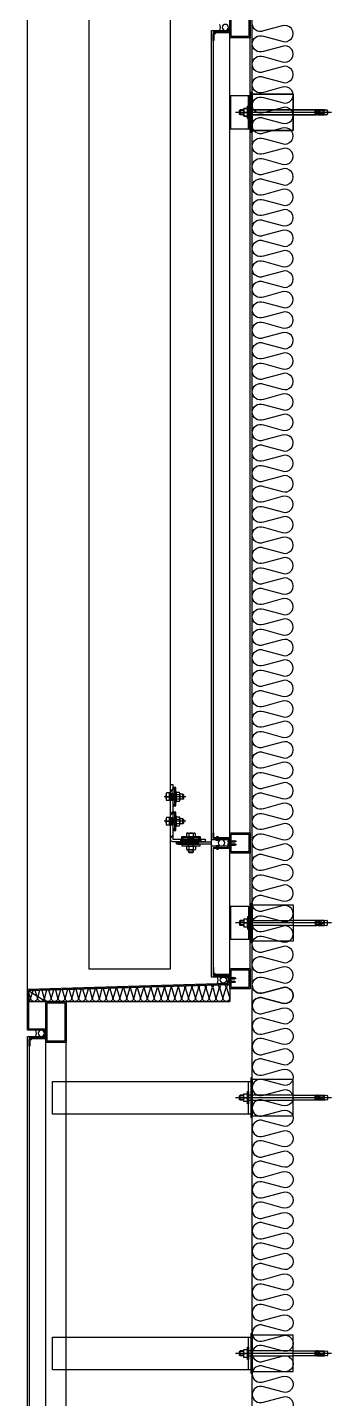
# Model space of a CAD drawing. Header units: millimetres. Extents: x 19868 to 801382, y -4805 to 85279.
# Drawn here: x 327538 to 328282, y 75279 to 78629 of the extents above; entities that cross this region are included whole.
import ezdxf

# ---------------------------------------------------------------- set-up
doc = ezdxf.new("R2010")
doc.units = ezdxf.units.MM
doc.header["$LTSCALE"] = 250
for name, pattern in [('CENTER', [50.8, 31.75, -6.35, 6.35, -6.35]), ('HID', [2.8, 1.8, -1]), ('HIDDEN', [9.525, 6.35, -3.175]), ('HIDDEN2', [4.7625, 3.175, -1.5875])]:
    doc.linetypes.add(name, pattern=pattern)
for name, color, linetype in [('-입면선1', 2, 'Continuous'), ('0-Sheet', 7, 'Continuous'), ('4', 4, 'Continuous'), ('A-ELE-4', 4, 'Continuous'), ('A-ELE-8', 8, 'Continuous'), ('A-ETC-8', 8, 'Continuous'), ('A-FIN', 6, 'Continuous'), ('A-FIN-9', 7, 'Continuous'), ('alucobond', 7, 'Continuous'), ('EXTRUSION', 7, 'Continuous'), ('fastener', 1, 'Continuous'), ('ISL', 251, 'Continuous'), ('mold', 4, 'Continuous'), ('RIVET', 6, 'Continuous'), ('S-TEEL', 4, 'Continuous'), ('SCREW', 1, 'Continuous'), ('SEALANT', 252, 'Continuous')]:
    doc.layers.add(name, color=color, linetype=linetype)

# ---------------------------------------------------------------- blocks, each defined once
blk = doc.blocks.new('A$C632c858f')
at = {"layer": 'A-ETC-8'}
blk.add_arc((-2.8, 0), 24, 341.8248, 18.1752, dxfattribs=at)
blk.add_ellipse((34, 0), major_axis=(7.59, 0), ratio=0.987937, dxfattribs=at)
blk = doc.blocks.new('A$Cae507117')
at = {"layer": 'A-ETC-8'}
for points in [[(-50, 0), (-50, -50), (0, -50), (0, 0)], [(-46.8, -3.2), (-46.8, -46.8), (-3.2, -46.8), (-3.2, -3.2)]]:
    blk.add_lwpolyline(points, close=True, dxfattribs=at)
blk = doc.blocks.new('너트 M12')
for p, q in [((-9, 0), (9, 0)), ((-9.5, -9), (-9.5, -0.5)), ((9, -9.5), (-9, -9.5)), ((0, -8.3), (0, -1.2)), ((9.5, -0.5), (9.5, -9))]:
    blk.add_line(p, q)
for centre, start, end in [((-9, -0.5), 90, 180), ((-9, -9), 180, 270), ((9, -0.5), 0, 90), ((9, -9), 270, 0)]:
    blk.add_arc(centre, 0.5, start, end)
at = {"extrusion": (0, 0, -1)}
for centre, major_axis, ratio, start_param, end_param in [((-4.8, -0.9), (-4.75, 0.31), 0.185359, -0.024388, 3.141593), ((4.8, -0.9), (4.75, 0.31), 0.185108, 3.141593, 6.30754), ((-4.8, -8.6), (4.75, 0.31), 0.187111, 0, 3.166211), ((4.8, -8.6), (-4.75, 0.31), 0.185991, 3.117121, 6.283185)]:
    blk.add_ellipse(centre, major_axis=major_axis, ratio=ratio, start_param=start_param, end_param=end_param, dxfattribs=at)
blk = doc.blocks.new('A$C8bae6ef9')
at = {"layer": 'A-ETC-8'}
for p, q in [((51.5, -80), (51.5, 0)), ((249, -40), (14, -40)), ((24, -35.5), (25.5, -34)), ((34.2, -35.5), (24, -35.5)), ((24, -35.5), (24, -44.5)), ((34, -44.5), (24, -44.5)), ((24, -44.5), (25.5, -46)), ((34, -34), (25.5, -34)), ((25.5, -34), (25.5, -46)), ((34, -46), (25.5, -46)), ((45.5, -34), (155, -34)), ((155, -46), (45.5, -46)), ((209, -34), (155, -34)), ((155, -46), (209, -46)), ((209, -34), (209, -46)), ((212, -34), (209, -34)), ((209, -46), (212, -46)), ((212, -34), (212, -46)), ((226, -35.5), (212, -35.5)), ((226, -44.5), (212, -44.5)), ((212.6, -46.2), (212.6, -33.8)), ((215.6, -33.8), (212.6, -33.8)), ((215.6, -46.2), (212.6, -46.2)), ((230.6, -33.8), (215.6, -33.8)), ((215.6, -46.2), (230.6, -46.2)), ((216.6, -38), (216.6, -42)), ((220.6, -38), (220.6, -38.5)), ((220.6, -41.5), (220.6, -42)), ((221.1, -39), (227.7, -39)), ((221.1, -41), (227.7, -41)), ((237, -34), (226, -35.5)), ((226, -44.5), (237, -46)), ((231.1, -37.3), (229.3, -38.5)), ((231.1, -42.7), (229.3, -41.5)), ((231.6, -36.5), (231.6, -34.8)), ((231.6, -45.2), (231.6, -43.5)), ((237.5, -34), (237, -34)), ((237, -46), (237.5, -46)), ((239, -44.5), (239, -35.5))]:
    blk.add_line(p, q, dxfattribs=at)
blk.add_lwpolyline([(51.5, 0), (1.5, 0), (1.5, -80), (51.5, -80)], dxfattribs=at)
for points in [[(51.5, 0), (45.5, 0), (45.5, -80), (51.5, -80)], [(55, -84.5), (55, 4.5), (155, 4.5), (155, -84.5)], [(45.5, -55), (45.5, -25), (43.5, -25), (43.5, -55)]]:
    blk.add_lwpolyline(points, close=True, dxfattribs=at)
blk.add_lwpolyline([(51.5, -87.5), (51.5, 7.5, -0.414214), (52.5, 8.5), (55, 8.5), (55, -88.5), (52.5, -88.5, -0.414214)], format="xyb", close=True, dxfattribs=at)
for centre, radius, start, end in [((218.6, -38), 2, 90, 180), ((218.6, -42), 2, 180, 270), ((218.6, -38), 2, 0, 90), ((218.6, -42), 2, 270, 0), ((221.1, -38.5), 0.5, 180, 270), ((221.1, -41.5), 0.5, 90, 180), ((227.7, -36), 3, 270, 303.6901), ((227.7, -44), 3, 56.3099, 90), ((230.6, -34.8), 1, 0, 90), ((230.6, -45.2), 1, 270, 0), ((230.6, -36.5), 1, 303.6901, 0), ((230.6, -43.5), 1, 0, 56.3099), ((237.5, -35.5), 1.5, 0, 90), ((237.5, -44.5), 1.5, 270, 0)]:
    blk.add_arc(centre, radius, start, end, dxfattribs=at)
at = {"layer": 'A-ETC-8', "xscale": -1, "rotation": 270}
blk.add_blockref('너트 M12', (43.5, -40), dxfattribs=at)
blk = doc.blocks.new('A$C2c8ae1f1')
at = {"layer": 'A-ETC-8'}
for p, q in [((744, 202.8), (509, 202.8)), ((519, 207.3), (520.5, 208.8)), ((529, 207.3), (519, 207.3)), ((519, 198.3), (519, 207.3)), ((529, 208.8), (520.5, 208.8)), ((520.5, 196.8), (520.5, 208.8)), ((650, 208.8), (540.5, 208.8)), ((650, 208.8), (704, 208.8)), ((704, 196.8), (704, 208.8)), ((704, 208.8), (707, 208.8)), ((707, 196.8), (707, 208.8)), ((721, 207.3), (707, 207.3)), ((707.6, 209), (707.6, 196.5)), ((710.6, 209), (707.6, 209)), ((710.6, 209), (725.6, 209)), ((711.6, 200.8), (711.6, 204.8)), ((715.6, 204.3), (715.6, 204.8)), ((715.6, 200.8), (715.6, 201.3)), ((716.1, 203.8), (722.7, 203.8)), ((716.1, 201.8), (722.7, 201.8)), ((721, 207.3), (732, 208.8)), ((726.1, 205.5), (724.3, 204.3)), ((726.1, 200.1), (724.3, 201.3)), ((726.6, 208), (726.6, 206.3)), ((732, 208.8), (732.5, 208.8)), ((734, 207.3), (734, 198.3)), ((529.2, 198.3), (519, 198.3)), ((519, 198.3), (520.5, 196.8)), ((529, 196.8), (520.5, 196.8)), ((540.5, 196.8), (650, 196.8)), ((704, 196.8), (650, 196.8)), ((707, 196.8), (704, 196.8)), ((721, 198.3), (707, 198.3)), ((710.6, 196.5), (707.6, 196.5)), ((725.6, 196.5), (710.6, 196.5)), ((732, 196.8), (721, 198.3)), ((726.6, 199.2), (726.6, 197.5)), ((732.5, 196.8), (732, 196.8))]:
    blk.add_line(p, q, dxfattribs=at)
for points in [[(61.5, 242.8), (546.5, 242.8), (546.5, 162.8), (61.5, 162.8)], [(546.5, 162.8), (540.5, 162.8), (540.5, 242.8), (546.5, 242.8)], [(550, 247.3), (550, 158.3), (650, 158.3), (650, 247.3)], [(540.5, 217.8), (540.5, 187.8), (538.5, 187.8), (538.5, 217.8)]]:
    blk.add_lwpolyline(points, close=True, dxfattribs=at)
blk.add_lwpolyline([(546.5, 250.3), (546.5, 155.3, 0.414214), (547.5, 154.3), (550, 154.3), (550, 251.3), (547.5, 251.3, 0.414214)], format="xyb", close=True, dxfattribs=at)
for centre, radius, start, end in [((713.6, 204.8), 2, 90, 180), ((713.6, 204.8), 2, 0, 90), ((716.1, 204.3), 0.5, 180, 270), ((716.1, 201.3), 0.5, 90, 180), ((722.7, 206.8), 3, 270, 303.6901), ((722.7, 198.8), 3, 56.3099, 90), ((725.6, 208), 1, 0, 90), ((725.6, 206.3), 1, 303.6901, 0), ((732.5, 207.3), 1.5, 0, 90), ((713.6, 200.8), 2, 180, 270), ((713.6, 200.8), 2, 270, 0), ((725.6, 197.5), 1, 270, 0), ((725.6, 199.2), 1, 0, 56.3099), ((732.5, 198.3), 1.5, 270, 0)]:
    blk.add_arc(centre, radius, start, end, dxfattribs=at)
at = {"layer": 'A-ETC-8', "rotation": 270}
blk.add_blockref('너트 M12', (538.5, 202.8), dxfattribs=at)
blk = doc.blocks.new('revit')
at = {"layer": 'RIVET'}
for p, q in [((-4.2, 0.5), (-4.2, 0)), ((4.2, 0), (-4.2, 0)), ((2.7, 1), (-2.7, 1)), ((-1.5, 1), (-1.5, -7)), ((1.5, 1), (1.5, -7)), ((4.2, 0.5), (4.2, 0)), ((2.4, -5.5), (-2.4, -5.5)), ((2.4, -7), (-2.4, -7))]:
    blk.add_line(p, q, dxfattribs=at)
at = {"layer": 'RIVET', "color": 1, "linetype": 'CENTER'}
blk.add_line((0, 2.3), (0, -9), dxfattribs=at)
at = {"layer": 'RIVET'}
for points in [[(-4.2, 0.5), (-2.7, 1)], [(4.2, 0.5), (2.7, 1)]]:
    blk.add_lwpolyline(points, dxfattribs=at)
blk.add_lwpolyline([(-1.5, -7, 0.666667), (1.5, -7, 1.5)], format="xyb", dxfattribs=at)
for centre, start, end in [((-2.4, -6.2), 90, 270), ((2.4, -6.2), 270, 90)]:
    blk.add_arc(centre, 0.75, start, end, dxfattribs=at)
blk = doc.blocks.new('PH-4-16')
at = {"layer": 'SCREW'}
for p, q in [((-1.5, 0), (-1.5, -1)), ((1.5, 0), (1.5, -1.6)), ((0.1, -0.9), (-2, -1.2)), ((-2, -1.2), (-1.5, -1)), ((0.1, -1), (-2, -1.3)), ((-2, -1.3), (-1.5, -1.5)), ((2, -1.8), (-2, -2.4)), ((-2, -2.4), (-1.5, -2.2)), ((-2, -2.5), (-1.5, -2.7)), ((2, -3), (-2, -3.7)), ((-2, -3.6), (-1.5, -3.5)), ((-2, -3.8), (-1.5, -4)), ((2, -4.3), (-2, -4.9)), ((-2, -4.9), (-1.5, -4.7)), ((-2, -5), (-1.5, -5.2)), ((2, -5.5), (-2, -6.2)), ((-2, -6.1), (-1.5, -5.9)), ((-2, -6.2), (-1.5, -6.4)), ((2, -6.7), (-2, -7.4)), ((-2, -7.4), (-1.5, -7.2)), ((-2, -7.5), (-1.5, -7.7)), ((2, -8), (-2, -8.6)), ((-2, -8.6), (-1.5, -8.4)), ((-2, -8.7), (-1.5, -8.9)), ((2, -9.2), (-2, -9.9)), ((-2, -9.9), (-1.5, -9.7)), ((-2, -10), (-1.5, -10.2)), ((2, -10.5), (-2, -11.1)), ((-2, -11.1), (-1.5, -10.9)), ((-2, -11.2), (-1.5, -11.4)), ((2, -1.9), (-2, -2.5)), ((2, -3.1), (-2, -3.8)), ((2, -4.4), (-2, -5)), ((2, -5.6), (-2, -6.3)), ((2, -6.9), (-2, -7.5)), ((2, -8.1), (-2, -8.7)), ((2, -9.3), (-2, -10)), ((2, -10.6), (-2, -11.2)), ((0.1, -0.9), (-1.5, -1)), ((0.1, -1), (-1.5, -1.5)), ((-1.5, -1.5), (-1.5, -2.2)), ((1.5, -1.6), (-1.5, -2.2)), ((1.5, -2.1), (-1.5, -2.7)), ((-1.5, -2.7), (-1.5, -3.5)), ((1.5, -2.8), (-1.5, -3.5)), ((1.5, -3.3), (-1.5, -4)), ((1.5, -4.1), (-1.5, -4.7)), ((1.5, -4.6), (-1.5, -5.2)), ((-1.5, -5.2), (-1.5, -5.9)), ((1.5, -5.3), (-1.5, -5.9)), ((1.5, -5.8), (-1.5, -6.4)), ((-1.5, -6.4), (-1.5, -7.2)), ((1.5, -6.5), (-1.5, -7.2)), ((1.5, -7.1), (-1.5, -7.7)), ((-1.5, -7.7), (-1.5, -8.4)), ((1.5, -7.8), (-1.5, -8.4)), ((1.5, -8.3), (-1.5, -8.9)), ((-1.5, -8.9), (-1.5, -9.7)), ((1.5, -9), (-1.5, -9.7)), ((1.5, -9.5), (-1.5, -10.2)), ((-1.5, -10.2), (-1.5, -10.9)), ((1.5, -10.3), (-1.5, -10.9)), ((1.5, -10.8), (-1.5, -11.4)), ((-1.5, -11.4), (-1.5, -14.5)), ((-1.5, -14.5), (-1.1, -14.5)), ((0, -16), (-1.5, -14.5)), ((-1.1, -12.6), (-1.1, -14.5)), ((-1.1, -14.5), (0, -16)), ((0, -16), (1.5, -14.5)), ((1.5, -14.5), (0.4, -12.2)), ((1.5, -1.6), (2, -1.8)), ((2, -1.9), (1.5, -2.1)), ((1.5, -2.1), (1.5, -2.8)), ((2, -3), (1.5, -2.8)), ((2, -3.1), (1.5, -3.3)), ((1.5, -3.3), (1.5, -4.1)), ((2, -4.3), (1.5, -4.1)), ((2, -4.4), (1.5, -4.6)), ((1.5, -4.6), (1.5, -5.3)), ((2, -5.5), (1.5, -5.3)), ((2, -5.6), (1.5, -5.8)), ((1.5, -5.8), (1.5, -6.5)), ((2, -6.7), (1.5, -6.5)), ((2, -6.9), (1.5, -7.1)), ((1.5, -7.1), (1.5, -7.8)), ((2, -8), (1.5, -7.8)), ((2, -8.1), (1.5, -8.3)), ((1.5, -8.3), (1.5, -9)), ((2, -9.2), (1.5, -9)), ((2, -9.3), (1.5, -9.5)), ((1.5, -9.5), (1.5, -10.3)), ((2, -10.5), (1.5, -10.3)), ((2, -10.6), (1.5, -10.8)), ((1.5, -10.8), (1.5, -14.5))]:
    blk.add_line(p, q, dxfattribs=at)
at = {"layer": 'SCREW', "color": 1, "linetype": 'CENTER'}
blk.add_line((0, 4), (0, -17.7), dxfattribs=at)
at = {"layer": 'SCREW', "linetype": 'HIDDEN2'}
blk.add_line((-1.5, -4), (-1.5, -4.7), dxfattribs=at)
at = {"layer": 'SCREW'}
blk.add_lwpolyline([(3.5, 1), (3.5, 0), (-3.5, 0), (-3.5, 1, -0.336479), (-2.5, 2.2, -0.138717), (2.5, 2.2, -0.336479)], format="xyb", close=True, dxfattribs=at)
blk.add_lwpolyline([(-2.5, 2.2), (-2.3, 2), (-2.1, 1.9), (-1.8, 1.9), (-1.5, 2), (-1.3, 2), (-1, 2.1), (-0.8, 2.1), (-0.7, 2.1), (-0.6, 2.1), (-0.5, 2), (-0.5, 1.8), (-0.5, 1.6), (-0.5, 1.4), (-0.5, 1.2), (-0.5, 1), (-0.5, 0.8), (-0.4, 0.7), (-0.3, 0.6), (-0.1, 0.6), (0, 0.5), (0.1, 0.6), (0.3, 0.6), (0.4, 0.7), (0.5, 0.8), (0.5, 1), (0.5, 1.2), (0.5, 1.4), (0.5, 1.6), (0.5, 1.8), (0.5, 2), (0.6, 2.1), (0.7, 2.1), (0.8, 2.1), (1, 2.1), (1.3, 2), (1.5, 2), (1.8, 1.9), (2.1, 1.9), (2.3, 2), (2.5, 2.2)], dxfattribs=at)
for centre, radius, start, end in [((-1.9, -1.2), 0.0931, 139.8661, 209.9246), ((-1.9, -2.5), 0.0931, 139.8661, 209.9246), ((-1.9, -3.7), 0.0931, 139.8661, 209.9246), ((-1.9, -4.9), 0.0931, 139.8661, 209.9246), ((-1.9, -6.2), 0.0931, 139.8661, 209.9246), ((-1.9, -7.4), 0.0931, 139.8661, 209.9246), ((-1.9, -8.7), 0.0931, 139.8661, 209.9246), ((-1.9, -9.9), 0.0931, 139.8661, 209.9246), ((-1.9, -11.2), 0.0931, 139.8661, 209.9246), ((-0.3, -12.6), 0.815, 27.365, 180), ((0, -0.9), 0.0605, 310.7271, 69.3149), ((1.9, -1.8), 0.0931, 319.8661, 29.9246), ((1.9, -3.1), 0.0931, 319.8661, 29.9246), ((1.9, -4.3), 0.0931, 319.8661, 29.9246), ((1.9, -5.6), 0.0931, 319.8661, 29.9246), ((1.9, -6.8), 0.0931, 319.8661, 29.9246), ((1.9, -8), 0.0931, 319.8661, 29.9246), ((1.9, -9.3), 0.0931, 319.8661, 29.9246), ((1.9, -10.5), 0.0931, 319.8661, 29.9246)]:
    blk.add_arc(centre, radius, start, end, dxfattribs=at)
blk = doc.blocks.new('A$Ca5277587')
at = {"layer": '-입면선1', "linetype": 'HIDDEN', "ltscale": 0.005}
h = blk.add_hatch(dxfattribs=at)
h.set_pattern_fill('DASH', color=1, scale=0.5, angle=90)
h.set_pattern_definition([(90, (793.9652, -2056.4048), (-1.5875, 1.5875), [1.5875, -1.5875])])
h.paths.add_polyline_path([(6, 406.5), (11, 406.5), (11, 419.5), (6, 419.5)])
h = blk.add_hatch(dxfattribs=at)
h.set_pattern_fill('DASH', color=1, scale=0.5, angle=90)
h.set_pattern_definition([(90, (793.9652, -2116.4048), (-1.5875, 1.5875), [1.5875, -1.5875])])
h.paths.add_polyline_path([(6, 346.5), (11, 346.5), (11, 359.5), (6, 359.5)])
at = {"layer": '4', "transparency": 33554687}
h = blk.add_hatch(dxfattribs=at)
h.set_pattern_fill('JIS_LC_20A', color=8, scale=2, angle=180)
h.set_pattern_definition([(225, (2691.68, -42.89), (28.2843, -28.2843), []), (225, (2689.68, -42.89), (28.2843, -28.2843), [])])
edge = h.paths.add_edge_path()
edge.add_line((0, 309), (0, 443))
edge.add_line((0, 443), (6, 443))
edge.add_line((6, 443), (6, 309))
edge.add_line((6, 309), (85, 309))
edge.add_line((85, 309), (85, 303))
edge.add_line((85, 303), (6, 303))
edge.add_arc((6, 309), 6, 180, 270, ccw=False)
at = {"layer": '4', "linetype": 'HID', "lineweight": 25, "transparency": 33554687}
h = blk.add_hatch(dxfattribs=at)
h.set_pattern_fill('LINE', color=1, scale=0.5, angle=180)
h.set_pattern_definition([(0, (-3440.2672, -1271.7153), (0, 1.5875), [])])
h.paths.add_polyline_path([(6, 405.3), (0.5, 405.3), (0.5, 420.7), (6, 420.7)])
h = blk.add_hatch(dxfattribs=at)
h.set_pattern_fill('LINE', color=1, scale=0.5, angle=180)
h.set_pattern_definition([(0, (-3440.2672, -1331.7153), (0, 1.5875), [])])
h.paths.add_polyline_path([(6, 345.3), (0.5, 345.3), (0.5, 360.7), (6, 360.7)])
h = blk.add_hatch(dxfattribs=at)
h.set_pattern_fill('LINE', color=8, angle=90)
h.set_pattern_definition([(270, (2691.7762, -32.9828), (3.175, -6e-16), [])])
h.paths.add_polyline_path([(18.5, 297), (68.4, 297), (68.4, 303), (18.5, 303)])
h = blk.add_hatch(dxfattribs=at)
h.set_pattern_fill('LINE', color=8, angle=270)
h.set_pattern_definition([(270, (2691.7762, -52.8894), (3.175, -6e-16), [])])
h.paths.add_polyline_path([(74.9, 309), (24.9, 309), (24.9, 303), (74.9, 303)])
h = blk.add_hatch(dxfattribs=at)
h.set_pattern_fill('LINE', color=1, scale=0.5, angle=270)
h.set_pattern_definition([(270, (2691.0848, -79.0771), (1.5875, -7e-16), [])])
h.paths.add_polyline_path([(47.4, 309), (32.4, 309), (32.4, 298), (47.4, 298)])
at = {"layer": '4', "linetype": 'HIDDEN', "ltscale": 0.005}
h = blk.add_hatch(dxfattribs=at)
h.set_pattern_fill('DASH', color=1, scale=0.5)
h.set_pattern_definition([(360, (-2116.136, -522.0626), (1.5875, 1.5875), [1.5875, -1.5875])])
h.paths.add_polyline_path([(43.5, 309), (43.5, 314), (56.5, 314), (56.5, 309)])
at = {"layer": '-입면선1', "color": 1, "linetype": 'HIDDEN', "ltscale": 0.005, "elevation": 0}
for points in [[(11, 419.5), (6, 419.5), (6, 406.5), (11, 406.5)], [(11, 359.5), (6, 359.5), (6, 346.5), (11, 346.5)]]:
    blk.add_lwpolyline(points, close=True, dxfattribs=at)
at = {"layer": '4', "elevation": 0}
blk.add_lwpolyline([(0, 309), (0, 443), (6, 443), (6, 309), (85, 309), (85, 303), (6, 303, -0.414214)], format="xyb", close=True, dxfattribs=at)
at = {"layer": '4'}
for points in [[(11, 390.5), (13, 390.5), (13, 435.5), (11, 435.5), (6, 435.5), (6, 390.5), (11, 390.5), (11, 393.5), (6, 393.5), (11, 393.5), (11, 432.5), (6, 432.5), (11, 432.5), (11, 435.5)], [(11, 330.5), (13, 330.5), (13, 375.5), (11, 375.5), (6, 375.5), (6, 330.5), (11, 330.5), (11, 333.5), (6, 333.5), (11, 333.5), (11, 372.5), (6, 372.5), (11, 372.5), (11, 375.5)]]:
    blk.add_lwpolyline(points, dxfattribs=at)
at = {"layer": '4', "color": 8, "linetype": 'HID', "lineweight": 25, "elevation": 0}
for points in [[(6, 421.2), (0, 421.2), (0, 404.7), (6, 404.7)], [(6, 361.2), (0, 361.2), (0, 344.7), (6, 344.7)], [(18.5, 297), (68.4, 297), (68.4, 303), (18.5, 303)], [(74.9, 309), (24.9, 309), (24.9, 303), (74.9, 303)]]:
    blk.add_lwpolyline(points, close=True, dxfattribs=at)
at = {"layer": '4', "color": 1, "linetype": 'HID', "lineweight": 25, "elevation": 0}
for points in [[(6, 405.3), (0.5, 405.3), (0.5, 420.7), (6, 420.7)], [(6, 345.3), (0.5, 345.3), (0.5, 360.7), (6, 360.7)], [(47.4, 309), (32.4, 309), (32.4, 298), (47.4, 298)]]:
    blk.add_lwpolyline(points, close=True, dxfattribs=at)
at = {"layer": '4', "elevation": 0}
for points in [[(100.4, 297), (15, 297), (15, 303), (100.4, 303)], [(27.5, 314), (27.5, 316), (72.5, 316), (72.5, 314), (72.5, 309), (27.5, 309), (27.5, 314), (30.5, 314), (30.5, 309), (30.5, 314), (69.5, 314), (69.5, 309), (69.5, 314), (72.5, 314)]]:
    blk.add_lwpolyline(points, dxfattribs=at)
at = {"layer": '4', "color": 1, "linetype": 'HIDDEN', "ltscale": 0.005, "elevation": 0}
blk.add_lwpolyline([(56.5, 314), (56.5, 309), (43.5, 309), (43.5, 314)], close=True, dxfattribs=at)
at = {"layer": 'A-FIN', "elevation": 0}
for points in [[(104, 311.5), (140, 311.5), (140, 311.5), (140, 307.5), (100, 307.5)], [(104, 288.5), (140, 288.5), (140, 288.5), (140, 292.5), (100, 292.5)]]:
    blk.add_lwpolyline(points, dxfattribs=at)
at = {"layer": 'fastener'}
for p, q in [((37.5, 413, 0), (-15.5, 413)), ((-10.5, 408.8, 0), (-10.5, 417.3, 0)), ((-2.5, 422.5, 0), (-9.5, 422.5, 0)), ((-9.5, 413, 0), (-2.5, 413, 0)), ((-2.5, 403.5, 0), (-9.5, 403.5, 0)), ((-2.5, 403.5, 0), (-2.5, 422.5, 0)), ((-2.5, 419, 0), (13, 419, 0)), ((-2.5, 407, 0), (13, 407, 0)), ((15, 424, 0), (21.9, 424, 0)), ((15, 418.5, 0), (21.9, 418.5, 0)), ((15, 407.5, 0), (21.9, 407.5, 0)), ((15, 402.1, 0), (21.9, 402.1, 0)), ((23, 421.2, 0), (23, 404.8, 0)), ((30.5, 419, 0), (23, 419, 0)), ((30.5, 407, 0), (23, 407, 0)), ((30.5, 407, 0), (30.5, 419, 0)), ((30.5, 419, 0), (32.5, 417, 0)), ((30.5, 407, 0), (32.5, 409, 0)), ((32.5, 409, 0), (32.5, 417, 0)), ((37.5, 353, 0), (-15.5, 353)), ((-10.5, 348.8, 0), (-10.5, 357.3, 0)), ((-2.5, 362.5, 0), (-9.5, 362.5, 0)), ((-9.5, 353, 0), (-2.5, 353, 0)), ((-2.5, 343.5, 0), (-9.5, 343.5, 0)), ((-2.5, 343.5, 0), (-2.5, 362.5, 0)), ((-2.5, 359, 0), (13, 359, 0)), ((-2.5, 347, 0), (13, 347, 0)), ((15, 364, 0), (21.9, 364, 0)), ((15, 358.5, 0), (21.9, 358.5, 0)), ((15, 347.5, 0), (21.9, 347.5, 0)), ((15, 342.1, 0), (21.9, 342.1, 0)), ((23, 361.2, 0), (23, 344.8, 0)), ((30.5, 359, 0), (23, 359, 0)), ((30.5, 347, 0), (23, 347, 0)), ((30.5, 347, 0), (30.5, 359, 0)), ((30.5, 359, 0), (32.5, 357, 0)), ((30.5, 347, 0), (32.5, 349, 0)), ((32.5, 349, 0), (32.5, 357, 0)), ((41.8, 324, 0), (58.2, 324, 0)), ((44, 293, 0), (44, 316, 0)), ((44.5, 322.5, 0), (44.5, 316, 0)), ((44.7, 293, 0), (44.7, 316, 0)), ((55.2, 293, 0), (55.2, 316, 0)), ((55.5, 322.5, 0), (55.5, 316, 0)), ((56, 293, 0), (56, 316, 0)), ((39, 291, 0), (39, 284.1, 0)), ((58.2, 283, 0), (41.8, 283, 0)), ((44, 278, 0), (44, 283, 0)), ((44, 278, 0), (56, 278, 0)), ((44, 278, 0), (46, 276, 0)), ((44.5, 291, 0), (44.5, 284.1, 0)), ((44.7, 277.3, 0), (44.7, 283, 0)), ((54, 276, 0), (46, 276, 0)), ((56, 278, 0), (54, 276, 0)), ((55.2, 277.3, 0), (55.2, 283, 0)), ((55.5, 291, 0), (55.5, 284.1, 0)), ((56, 278, 0), (56, 283, 0)), ((60.9, 291, 0), (60.9, 284.1, 0))]:
    blk.add_line(p, q, dxfattribs=at)
for points in [[(13, 400.8), (15, 400.8), (15, 425.2), (13, 425.2), (13, 400.8)], [(13, 340.8), (15, 340.8), (15, 365.2), (13, 365.2), (13, 340.8)]]:
    blk.add_lwpolyline(points, dxfattribs=at)
at = {"layer": 'fastener', "elevation": 0}
blk.add_lwpolyline([(60.9, 316), (60.9, 322.5, 0.547945), (55.5, 322.5, 0.273973), (44.5, 322.5, 0.547945), (39, 322.5), (39, 316)], format="xyb", close=True, dxfattribs=at)
blk.add_lwpolyline([(62.2, 293), (62.2, 291), (37.8, 291), (37.8, 293)], close=True, dxfattribs=at)
at = {"layer": 'fastener'}
for centre, radius, start, end in [((1.3, 417.8, 0), 11.8, 156.2227, 203.7773), ((1.3, 408.3, 0), 11.8, 156.2227, 203.7773), ((19.1, 421.2, 0), 3.88, 315.2164, 44.7836), ((9.1, 413, 0), 13.9, 336.8008, 23.1992), ((19.1, 404.8, 0), 3.88, 315.2164, 44.7836), ((1.3, 357.8, 0), 11.8, 156.2227, 203.7773), ((1.3, 348.3, 0), 11.8, 156.2227, 203.7773), ((19.1, 361.2, 0), 3.88, 315.2164, 44.7836), ((9.1, 353, 0), 13.9, 336.8008, 23.1992), ((19.1, 344.8, 0), 3.88, 315.2164, 44.7836), ((41.8, 286.9, 0), 3.88, 225.2164, 314.7836), ((50, 296.9, 0), 13.9, 246.8008, 293.1992), ((58.2, 286.9, 0), 3.88, 225.2164, 314.7836)]:
    blk.add_arc(centre, radius, start, end, dxfattribs=at)
at = {"layer": 'mold', "color": 4, "elevation": 0}
for points in [[(105.5, 313), (145, 313), (145, 300), (143.5, 300), (143.5, 311.5), (104, 311.5), (104, 324.5), (105.5, 324.5), (105.5, 313)], [(105.5, 287), (145, 287), (145, 300), (143.5, 300), (143.5, 288.5), (104, 288.5), (104, 275.5), (105.5, 275.5), (105.5, 287)]]:
    blk.add_lwpolyline(points, dxfattribs=at)
at = {"layer": 'S-TEEL', "elevation": 0}
blk.add_lwpolyline([(27.5, 293), (72.5, 293), (72.5, 297), (27.5, 297)], close=True, dxfattribs=at)
at = {"layer": 'SEALANT', "elevation": 0}
blk.add_lwpolyline([(100, 292.5, 0.059304), (100, 307.5)], format="xyb", dxfattribs=at)
at = {"layer": 'SEALANT', "extrusion": (0, 0, -1)}
blk.add_ellipse((124.8, 300, 0), major_axis=(8.29, 0), ratio=0.90449, dxfattribs=at)
at = {"layer": 'A-ETC-8', "xscale": -1, "rotation": 180}
blk.add_blockref('A$Cae507117', (195, 275, 0), dxfattribs=at)
at = {"layer": 'alucobond', "rotation": 180}
blk.add_blockref('revit', (115, 307.5, 0), dxfattribs=at)
at = {"layer": 'alucobond', "xscale": -1, "rotation": 359.9999999999999}
blk.add_blockref('revit', (115, 292.5, 0), dxfattribs=at)
at = {"layer": 'EXTRUSION', "xscale": -1, "rotation": 89.99999999999937}
blk.add_blockref('PH-4-16', (143.5, 304, 0), dxfattribs=at)
at = {"layer": 'EXTRUSION', "rotation": 90.0000000000004}
blk.add_blockref('PH-4-16', (143.5, 296, 0), dxfattribs=at)

msp = doc.modelspace()

# ---------------------------------------------------------------- linework, layer by layer
msp.add_line((327541.2, 76275.9), (328033.2, 76290.9))
at = {"layer": '0-Sheet'}
msp.add_lwpolyline([(327541.2, 76181.9), (327583.2, 76181.9), (327583.2, 76171.9), (327580.2, 76171.9), (327580.2, 76171.9), (327580.2, 76178.9), (327538.2, 76178.9), (327538.2, 76278.9), (328030.2, 76293.9), (328030.2, 76300.9), (328030.2, 76300.9), (328033.2, 76300.9), (328033.2, 76290.9), (327541.2, 76275.9)], close=True, dxfattribs=at)
at = {"layer": 'A-ELE-4', "elevation": 0}
msp.add_lwpolyline([(327888.2, 81178.9), (327688.2, 81178.9), (327688.2, 76328.9), (327888.2, 76328.9)], close=True, dxfattribs=at)
at = {"layer": 'A-ELE-8'}
msp.add_line((327538.2, 76278.9, 0), (327538.2, 81228.9, 0), dxfattribs=at)
at = {"layer": 'A-ETC-8'}
for p, q in [((328033.2, 76329.9, 0), (328033.2, 78603.9)), ((328083.2, 76329.9, 0), (328083.2, 78603.9)), ((328057.2, 78425.9, 0), (328058.7, 78427.4, 0)), ((328067.2, 78425.9, 0), (328057.2, 78425.9, 0)), ((328057.2, 78416.9, 0), (328057.2, 78425.9, 0)), ((328067.2, 78427.4, 0), (328058.7, 78427.4, 0)), ((328058.7, 78415.4, 0), (328058.7, 78427.4, 0)), ((328188.2, 78427.4, 0), (328078.7, 78427.4, 0)), ((328188.2, 78427.4, 0), (328242.2, 78427.4, 0)), ((328242.2, 78415.4, 0), (328242.2, 78427.4, 0)), ((328242.2, 78427.4, 0), (328245.2, 78427.4, 0)), ((328245.2, 78415.4, 0), (328245.2, 78427.4, 0)), ((328259.2, 78425.9, 0), (328245.2, 78425.9, 0)), ((328245.8, 78427.7, 0), (328245.8, 78415.2, 0)), ((328248.8, 78427.7, 0), (328245.8, 78427.7, 0)), ((328248.8, 78427.7, 0), (328263.8, 78427.7, 0)), ((328249.8, 78419.4, 0), (328249.8, 78423.4, 0)), ((328253.8, 78422.9, 0), (328253.8, 78423.4, 0)), ((328259.2, 78425.9, 0), (328270.2, 78427.4, 0)), ((328264.3, 78424.1, 0), (328262.5, 78422.9, 0)), ((328264.8, 78426.7, 0), (328264.8, 78425, 0)), ((328270.2, 78427.4, 0), (328270.7, 78427.4, 0)), ((328272.2, 78425.9, 0), (328272.2, 78416.9, 0)), ((328282.2, 78421.4, 0), (328047.2, 78421.4, 0)), ((328067.4, 78416.9, 0), (328057.2, 78416.9, 0)), ((328057.2, 78416.9, 0), (328058.7, 78415.4, 0)), ((328067.3, 78415.4, 0), (328058.7, 78415.4, 0)), ((328078.7, 78415.4, 0), (328188.2, 78415.4, 0)), ((328242.2, 78415.4, 0), (328188.2, 78415.4, 0)), ((328245.2, 78415.4, 0), (328242.2, 78415.4, 0)), ((328259.2, 78416.9, 0), (328245.2, 78416.9, 0)), ((328248.8, 78415.2, 0), (328245.8, 78415.2, 0)), ((328263.8, 78415.2, 0), (328248.8, 78415.2, 0)), ((328253.8, 78419.4, 0), (328253.8, 78419.9, 0)), ((328254.3, 78422.4, 0), (328260.9, 78422.4, 0)), ((328254.3, 78420.4, 0), (328260.9, 78420.4, 0)), ((328270.2, 78415.4, 0), (328259.2, 78416.9, 0)), ((328264.3, 78418.7, 0), (328262.5, 78419.9, 0)), ((328264.8, 78417.9, 0), (328264.8, 78416.2, 0)), ((328270.7, 78415.4, 0), (328270.2, 78415.4, 0)), ((328033.2, 76279.9, 0), (328033.2, 76248.9, 0)), ((327541.2, 76275.9), (327583.2, 76248.9, 0)), ((327541.2, 76248.9, 0), (328033.2, 76248.9, 0)), ((327583.2, 51538.9), (327583.2, 76148.9, 0)), ((327633.2, 51538.9), (327633.2, 76148.9, 0))]:
    msp.add_line(p, q, dxfattribs=at)
at = {"layer": 'A-ETC-8', "elevation": 0}
for points in [[(327996.2, 78617.4), (328031.2, 78617.4), (328031.2, 78628.4), (328033.2, 78628.4), (328033.2, 78615.4), (327997.9, 78615.4, -0.226541), (327994.2, 78611.8), (327994.2, 78597.1), (327992.2, 78597.1), (327992.2, 78613.4, 0.414214)], [(328084.7, 78468.9), (328084.7, 78373.9, 0.414214), (328085.7, 78372.9), (328088.2, 78372.9), (328088.2, 78469.9), (328085.7, 78469.9, 0.414214)], [(327996.2, 76312.9), (328031.2, 76312.9), (328031.2, 76301.9), (328033.2, 76301.9), (328033.2, 76314.9), (327997.9, 76314.9, 0.226541), (327994.2, 76318.6), (327994.2, 76333.3), (327992.2, 76333.3), (327992.2, 76316.9, -0.414214)]]:
    msp.add_lwpolyline(points, format="xyb", close=True, dxfattribs=at)
for points in [[(328084.7, 78381.4), (328078.7, 78381.4), (328078.7, 78461.4), (328084.7, 78461.4)], [(328088.2, 78465.9), (328088.2, 78376.9), (328188.2, 78376.9), (328188.2, 78465.9)], [(328078.7, 78436.4), (328078.7, 78406.4), (328076.7, 78406.4), (328076.7, 78436.4)], [(327583.2, 76148.9), (327583.2, 76248.9), (327633.2, 76248.9), (327633.2, 76148.9)], [(327586.4, 76152.1), (327586.4, 76245.7), (327630, 76245.7), (327630, 76152.1)]]:
    msp.add_lwpolyline(points, close=True, dxfattribs=at)
at = {"layer": 'A-ETC-8'}
msp.add_lwpolyline([(327546.2, 76159.9), (327581.2, 76159.9), (327581.2, 76170.9), (327583.2, 76170.9), (327583.2, 76157.9), (327547.9, 76157.9, -0.226541), (327544.2, 76154.3), (327544.2, 76139.6), (327542.2, 76139.6), (327542.2, 76155.9, 0.414214)], format="xyb", close=True, dxfattribs=at)
for centre, radius, start, end in [((328251.8, 78423.4, 0), 2, 90, 180), ((328251.8, 78423.4, 0), 2, 0, 90), ((328263.8, 78426.7, 0), 1, 0, 90), ((328263.8, 78425, 0), 1, 303.6901, 0), ((328270.7, 78425.9, 0), 1.5, 0, 90), ((328251.8, 78419.4, 0), 2, 180, 270), ((328251.8, 78419.4, 0), 2, 270, 0), ((328254.3, 78422.9, 0), 0.5, 180, 270), ((328254.3, 78419.9, 0), 0.5, 90, 180), ((328260.9, 78425.4, 0), 3, 270, 303.6901), ((328260.9, 78417.4, 0), 3, 56.3099, 90), ((328263.8, 78416.2, 0), 1, 270, 0), ((328263.8, 78417.9, 0), 1, 0, 56.3099), ((328270.7, 78416.9, 0), 1.5, 270, 0), ((327977.9, 76301, 0), 26.5, 342.692, 17.308)]:
    msp.add_arc(centre, radius, start, end, dxfattribs=at)
msp.add_ellipse((328017.3, 76301.4, 0), major_axis=(7.59, 0), ratio=0.987937, dxfattribs=at)
at = {"layer": 'A-FIN', "elevation": 0}
for points in [[(327988.2, 76643.9), (327988.2, 78621.4), (328031.2, 78621.4), (328031.2, 78617.4), (327992.2, 78617.4), (327992.2, 76647.9)], [(327992.2, 76624.9), (327992.2, 76312.9), (328029.2, 76312.9), (328026.5, 76312.9), (328026.5, 76308.9), (327988.2, 76308.9), (327988.2, 76628.9)]]:
    msp.add_lwpolyline(points, dxfattribs=at)
at = {"layer": 'A-FIN'}
msp.add_lwpolyline([(327579.2, 75190.4), (327579.2, 75186.4), (327538.2, 75186.4), (327538.2, 76163.9), (327581.2, 76163.9), (327581.2, 76159.9), (327542.2, 76159.9), (327542.2, 75190.4), (327579.2, 75190.4)], close=True, dxfattribs=at)
at = {"layer": 'ISL'}
msp.add_lwpolyline([(327888.2, 51458.9), (327888.2, 75178.9), (328088.2, 75178.9), (328088.2, 81928.9)], dxfattribs=at)
for points in [[(328088.2, 76238.9, -0.524856), (328115.3, 76257.6), (328161.1, 76245.2, 1.449198), (328161.1, 76282.6), (328115.3, 76270.2, -0.524856), (328088.2, 76288.9, -0.524856), (328115.3, 76307.6), (328161.1, 76295.2, 1.449198), (328161.1, 76332.6), (328115.3, 76320.2, -0.524856), (328088.2, 76338.9, -0.524856), (328115.3, 76357.6), (328161.1, 76345.2, 1.449198), (328161.1, 76382.6), (328115.3, 76370.2, -0.524856), (328088.2, 76388.9, -0.524856), (328115.3, 76407.6), (328161.1, 76395.2, 1.449198), (328161.1, 76432.6), (328115.3, 76420.2, -0.524856), (328088.2, 76438.9, -0.524856), (328115.3, 76457.6), (328161.1, 76445.2, 1.449198), (328161.1, 76482.6), (328115.3, 76470.2, -0.524856), (328088.2, 76488.9, -0.524856), (328115.3, 76507.6), (328161.1, 76495.2, 1.449198), (328161.1, 76532.6), (328115.3, 76520.2, -0.524856), (328088.2, 76538.9, -0.524856), (328115.3, 76557.6), (328161.1, 76545.2, 1.449198), (328161.1, 76582.6), (328115.3, 76570.2, -0.524856), (328088.2, 76588.9, -0.524856), (328115.3, 76607.6), (328161.1, 76595.2, 1.449198), (328161.1, 76632.6), (328115.3, 76620.2, -0.524856), (328088.2, 76638.9, -0.524856), (328115.3, 76657.6), (328161.1, 76645.2, 1.449198), (328161.1, 76682.6), (328115.3, 76670.2, -0.524856), (328088.2, 76688.9, -0.524856), (328115.3, 76707.6), (328161.1, 76695.2, 1.449198), (328161.1, 76732.6), (328115.3, 76720.2, -0.524856), (328088.2, 76738.9, -0.524856), (328115.3, 76757.6), (328161.1, 76745.2, 1.449198), (328161.1, 76782.6), (328115.3, 76770.2, -0.524856), (328088.2, 76788.9, -0.524856), (328115.3, 76807.6), (328161.1, 76795.2, 1.449198), (328161.1, 76832.6), (328115.3, 76820.2, -0.524856), (328088.2, 76838.9, -0.524856), (328115.3, 76857.6), (328161.1, 76845.2, 1.449198), (328161.1, 76882.6), (328115.3, 76870.2, -0.524856), (328088.2, 76888.9, -0.524856), (328115.3, 76907.6), (328161.1, 76895.2, 1.449198), (328161.1, 76932.6), (328115.3, 76920.2, -0.524856), (328088.2, 76938.9, -0.524856), (328115.3, 76957.6), (328161.1, 76945.2, 1.449198), (328161.1, 76982.6), (328115.3, 76970.2, -0.524856), (328088.2, 76988.9, -0.524856), (328115.3, 77007.6), (328161.1, 76995.2, 1.449198), (328161.1, 77032.6), (328115.3, 77020.2, -0.524856), (328088.2, 77038.9, -0.524856), (328115.3, 77057.6), (328161.1, 77045.2, 1.449198), (328161.1, 77082.6), (328115.3, 77070.2, -0.524856), (328088.2, 77088.9, -0.524856), (328115.3, 77107.6), (328161.1, 77095.2, 1.449198), (328161.1, 77132.6), (328115.3, 77120.2, -0.524856), (328088.2, 77138.9, -0.524856), (328115.3, 77157.6), (328161.1, 77145.2, 1.449198), (328161.1, 77182.6), (328115.3, 77170.2, -0.524856), (328088.2, 77188.9, -0.524856), (328115.3, 77207.6), (328161.1, 77195.2, 1.449198), (328161.1, 77232.6), (328115.3, 77220.2, -0.524856), (328088.2, 77238.9, -0.524856), (328115.3, 77257.6), (328161.1, 77245.2, 1.449198), (328161.1, 77282.6), (328115.3, 77270.2, -0.524856), (328088.2, 77288.9, -0.524856), (328115.3, 77307.6), (328161.1, 77295.2, 1.449198), (328161.1, 77332.6), (328115.3, 77320.2, -0.524856), (328088.2, 77338.9, -0.524856), (328115.3, 77357.6), (328161.1, 77345.2, 1.449198), (328161.1, 77382.6), (328115.3, 77370.2, -0.524856), (328088.2, 77388.9, -0.524856), (328115.3, 77407.6), (328161.1, 77395.2, 1.449198), (328161.1, 77432.6), (328115.3, 77420.2, -0.524856), (328088.2, 77438.9, -0.524856), (328115.3, 77457.6), (328161.1, 77445.2, 1.449198), (328161.1, 77482.6), (328115.3, 77470.2, -0.524856), (328088.2, 77488.9, -0.524856), (328115.3, 77507.6), (328161.1, 77495.2, 1.449198), (328161.1, 77532.6), (328115.3, 77520.2, -0.524856), (328088.2, 77538.9, -0.524856), (328115.3, 77557.6), (328161.1, 77545.2, 1.449198), (328161.1, 77582.6), (328115.3, 77570.2, -0.524856), (328088.2, 77588.9, -0.524856), (328115.3, 77607.6), (328161.1, 77595.2, 1.449198), (328161.1, 77632.6), (328115.3, 77620.2, -0.524856), (328088.2, 77638.9, -0.524856), (328115.3, 77657.6), (328161.1, 77645.2, 1.449198), (328161.1, 77682.6), (328115.3, 77670.2, -0.524856), (328088.2, 77688.9, -0.524856), (328115.3, 77707.6), (328161.1, 77695.2, 1.449198), (328161.1, 77732.6), (328115.3, 77720.2, -0.524856), (328088.2, 77738.9, -0.524856), (328115.3, 77757.6), (328161.1, 77745.2, 1.449198), (328161.1, 77782.6), (328115.3, 77770.2, -0.524856), (328088.2, 77788.9, -0.524856), (328115.3, 77807.6), (328161.1, 77795.2, 1.449198), (328161.1, 77832.6), (328115.3, 77820.2, -0.524856), (328088.2, 77838.9, -0.524856), (328115.3, 77857.6), (328161.1, 77845.2, 1.449198), (328161.1, 77882.6), (328115.3, 77870.2, -0.524856), (328088.2, 77888.9, -0.524856), (328115.3, 77907.6), (328161.1, 77895.2, 1.449198), (328161.1, 77932.6), (328115.3, 77920.2, -0.524856), (328088.2, 77938.9, -0.524856), (328115.3, 77957.6), (328161.1, 77945.2, 1.449198), (328161.1, 77982.6), (328115.3, 77970.2, -0.524856), (328088.2, 77988.9, -0.524856), (328115.3, 78007.6), (328161.1, 77995.2, 1.449198), (328161.1, 78032.6), (328115.3, 78020.2, -0.524856), (328088.2, 78038.9, -0.524856), (328115.3, 78057.6), (328161.1, 78045.2, 1.449198), (328161.1, 78082.6), (328115.3, 78070.2, -0.524856), (328088.2, 78088.9, -0.524856), (328115.3, 78107.6), (328161.1, 78095.2, 1.449198), (328161.1, 78132.6), (328115.3, 78120.2, -0.524856), (328088.2, 78138.9, -0.524856), (328115.3, 78157.6), (328161.1, 78145.2, 1.449198), (328161.1, 78182.6), (328115.3, 78170.2, -0.524856), (328088.2, 78188.9, -0.524856), (328115.3, 78207.6), (328161.1, 78195.2, 1.449198), (328161.1, 78232.6), (328115.3, 78220.2, -0.524856), (328088.2, 78238.9, -0.524856), (328115.3, 78257.6), (328161.1, 78245.2, 1.449198), (328161.1, 78282.6), (328115.3, 78270.2, -0.524856), (328088.2, 78288.9, -0.524856), (328115.3, 78307.6), (328161.1, 78295.2, 1.449198), (328161.1, 78332.6), (328115.3, 78320.2, -0.524856), (328088.2, 78338.9, -0.524856), (328115.3, 78357.6), (328161.1, 78345.2, 1.449198), (328161.1, 78382.6), (328115.3, 78370.2, -0.524856), (328088.2, 78388.9, -0.524856), (328115.3, 78407.6), (328161.1, 78395.2, 1.449198), (328161.1, 78432.6), (328115.3, 78420.2, -0.524856), (328088.2, 78438.9, -0.524856), (328115.3, 78457.6), (328161.1, 78445.2, 1.449198), (328161.1, 78482.6), (328115.3, 78470.2, -0.524856), (328088.2, 78488.9, -0.524856), (328115.3, 78507.6), (328161.1, 78495.2, 1.449198), (328161.1, 78532.6), (328115.3, 78520.2, -0.524856), (328088.2, 78538.9, -0.524856), (328115.3, 78557.6), (328161.1, 78545.2, 1.449198), (328161.1, 78582.6), (328115.3, 78570.2, -0.524856), (328088.2, 78588.9, -0.524856), (328115.3, 78607.6), (328161.1, 78595.2, 1.449198), (328161.1, 78632.6), (328115.3, 78620.2, -0.524856), (328088.2, 78638.9, -0.524856)], [(327656.6, 76279.4), (327662.6, 76259.1, -1.372593), (327647.8, 76259.1), (327653.8, 76279.4)], [(327673.2, 76280), (327679.4, 76259.1, -1.372593), (327664.6, 76259.1), (327670.8, 76279.9)], [(327689.9, 76280.5), (327696.2, 76259.1, -1.372593), (327681.4, 76259.1), (327687.7, 76280.4)], [(327706.5, 76281, 0.007407), (327706.6, 76280.7), (327713, 76259.1, -1.372593), (327698.2, 76259.1), (327704.6, 76280.7, 0.005522), (327704.7, 76280.9, 0.005522)], [(327723.2, 76281.5, 0.024252), (327723.4, 76280.7), (327729.8, 76259.1, -1.372593), (327715, 76259.1), (327721.4, 76280.7, 0.022664), (327721.6, 76281.4, 0.022664)], [(327739.9, 76282, 0.0409), (327740.2, 76280.7), (327746.6, 76259.1, -1.372593), (327731.8, 76259.1), (327738.2, 76280.7, 0.039521), (327738.5, 76281.9, 0.039521)], [(327756.6, 76282.5, 0.057439), (327757, 76280.7), (327763.4, 76259.1, -1.372593), (327748.6, 76259.1), (327755, 76280.7, 0.056189), (327755.4, 76282.5, 0.056189)], [(327773.4, 76283, 0.073953), (327773.8, 76280.7), (327780.2, 76259.1, -1.372593), (327765.4, 76259.1), (327771.8, 76280.7, 0.072757), (327772.2, 76283, 0.072757)], [(327790.2, 76283.5, 0.090521), (327790.6, 76280.7), (327797, 76259.1, -1.372593), (327782.2, 76259.1), (327788.6, 76280.7, 0.089308), (327789, 76283.5)], [(327807.1, 76284, 0.107226), (327807.4, 76280.7), (327813.8, 76259.1, -1.372593), (327799, 76259.1), (327805.4, 76280.7, 0.105921), (327805.7, 76284, 0.105921)], [(327823.9, 76284.6, 0.124155), (327824.2, 76280.7), (327830.6, 76259.1, -1.372593), (327815.8, 76259.1), (327822.2, 76280.7, 0.122681), (327822.5, 76284.5)], [(327840.8, 76285.1, 0.141404), (327841, 76280.7), (327847.4, 76259.1, -1.372593), (327832.6, 76259.1), (327839, 76280.7, 0.139674), (327839.2, 76285, 0.139674)], [(327857.8, 76285.6, 0.159082), (327857.8, 76280.7), (327864.2, 76259.1, -1.372593), (327849.4, 76259.1), (327855.8, 76280.7, 0.156997), (327855.8, 76285.5, 0.156997)], [(327874.8, 76286.1, 0.177319), (327874.6, 76280.7), (327881, 76259.1, -1.372593), (327866.2, 76259.1), (327872.6, 76280.7, 0.174761), (327872.4, 76286, 0.174761)], [(327891.8, 76286.6, 0.196275), (327891.4, 76280.7), (327897.8, 76259.1, -1.372593), (327883, 76259.1), (327889.4, 76280.7, 0.193097), (327889, 76286.5)], [(327908.9, 76287.1, 0.216156), (327908.2, 76280.7), (327914.6, 76259.1, -1.372593), (327899.8, 76259.1), (327906.2, 76280.7, 0.212166), (327905.6, 76287)], [(327926.1, 76287.7, 0.237241), (327925, 76280.7), (327931.4, 76259.1, -1.372593), (327916.6, 76259.1), (327923, 76280.7, 0.232179), (327922, 76287.5, 0.232179)], [(327943.3, 76288.2, 0.259923), (327941.8, 76280.7), (327948.2, 76259.1, -1.372593), (327933.4, 76259.1), (327939.8, 76280.7, 0.253416), (327938.5, 76288)], [(327960.6, 76288.7, 0.284806), (327958.6, 76280.7), (327965, 76259.1, -1.372593), (327950.2, 76259.1), (327956.6, 76280.7, 0.276278), (327954.8, 76288.5, 0.276278)], [(327978, 76289.2, 0.312901), (327975.4, 76280.7), (327981.8, 76259.1, -1.372593), (327967, 76259.1), (327973.4, 76280.7, 0.301376), (327971.1, 76289, 0.301376)], [(327995.5, 76289.8, 0.346186), (327992.2, 76280.7), (327998.6, 76259.1, -1.372593), (327983.8, 76259.1), (327990.2, 76280.7, 0.329739), (327987.3, 76289.5, 0.329739)], [(328033.2, 76290.9, 0.509267), (328025.8, 76280.7), (328032.2, 76259.1, -1.372593), (328017.4, 76259.1), (328023.8, 76280.7, 0.509267), (328016.4, 76290.9, 0.509267), (328009, 76280.7), (328015.4, 76259.1, -1.372593), (328000.6, 76259.1), (328007, 76280.7, 0.363375), (328003.3, 76290, 0.363375)], [(328088.2, 76288.9, 0.524856), (328115.3, 76270.2), (328161.1, 76282.6, -1.449198), (328161.1, 76245.2), (328115.3, 76257.6, 0.524856), (328088.2, 76238.9, 0.524856), (328115.3, 76220.2), (328161.1, 76232.6, -1.449198), (328161.1, 76195.2), (328115.3, 76207.6, 0.524856), (328088.2, 76188.9, 0.524856), (328115.3, 76170.2), (328161.1, 76182.6, -1.449198), (328161.1, 76145.2), (328115.3, 76157.6, 0.524856), (328088.2, 76138.9, 0.524856), (328115.3, 76120.2), (328161.1, 76132.6, -1.449198), (328161.1, 76095.2), (328115.3, 76107.6, 0.524856), (328088.2, 76088.9, 0.524856), (328115.3, 76070.2), (328161.1, 76082.6, -1.449198), (328161.1, 76045.2), (328115.3, 76057.6, 0.524856), (328088.2, 76038.9, 0.524856), (328115.3, 76020.2), (328161.1, 76032.6, -1.449198), (328161.1, 75995.2), (328115.3, 76007.6, 0.524856), (328088.2, 75988.9, 0.524856), (328115.3, 75970.2), (328161.1, 75982.6, -1.449198), (328161.1, 75945.2), (328115.3, 75957.6, 0.524856), (328088.2, 75938.9, 0.524856), (328115.3, 75920.2), (328161.1, 75932.6, -1.449198), (328161.1, 75895.2), (328115.3, 75907.6, 0.524856), (328088.2, 75888.9, 0.524856), (328115.3, 75870.2), (328161.1, 75882.6, -1.449198), (328161.1, 75845.2), (328115.3, 75857.6, 0.524856), (328088.2, 75838.9, 0.524856), (328115.3, 75820.2), (328161.1, 75832.6, -1.449198), (328161.1, 75795.2), (328115.3, 75807.6, 0.524856), (328088.2, 75788.9, 0.524856), (328115.3, 75770.2), (328161.1, 75782.6, -1.449198), (328161.1, 75745.2), (328115.3, 75757.6, 0.524856), (328088.2, 75738.9, 0.524856), (328115.3, 75720.2), (328161.1, 75732.6, -1.449198), (328161.1, 75695.2), (328115.3, 75707.6, 0.524856), (328088.2, 75688.9, 0.524856), (328115.3, 75670.2), (328161.1, 75682.6, -1.449198), (328161.1, 75645.2), (328115.3, 75657.6, 0.524856), (328088.2, 75638.9, 0.524856), (328115.3, 75620.2), (328161.1, 75632.6, -1.449198), (328161.1, 75595.2), (328115.3, 75607.6, 0.524856), (328088.2, 75588.9, 0.524856), (328115.3, 75570.2), (328161.1, 75582.6, -1.449198), (328161.1, 75545.2), (328115.3, 75557.6, 0.524856), (328088.2, 75538.9, 0.524856), (328115.3, 75520.2), (328161.1, 75532.6, -1.449198), (328161.1, 75495.2), (328115.3, 75507.6, 0.524856), (328088.2, 75488.9, 0.524856), (328115.3, 75470.2), (328161.1, 75482.6, -1.449198), (328161.1, 75445.2), (328115.3, 75457.6, 0.524856), (328088.2, 75438.9, 0.524856), (328115.3, 75420.2), (328161.1, 75432.6, -1.449198), (328161.1, 75395.2), (328115.3, 75407.6, 0.524856), (328088.2, 75388.9, 0.524856), (328115.3, 75370.2), (328161.1, 75382.6, -1.449198), (328161.1, 75345.2), (328115.3, 75357.6, 0.524856), (328088.2, 75338.9, 0.524856), (328115.3, 75320.2), (328161.1, 75332.6, -1.449198), (328161.1, 75295.2), (328115.3, 75307.6, 0.524856), (328088.2, 75288.9, 0.524856), (328115.3, 75270.2), (328161.1, 75282.6, -1.449198), (328161.1, 75245.2)], [(327541.2, 76271.9), (327545, 76259.1, -0.365418), (327541.2, 76249.8)], [(327556.7, 76276.4), (327561.8, 76259.1, -1.372593), (327547, 76259.1), (327552.1, 76276.3)], [(327573.3, 76276.9), (327578.6, 76259.1, -1.372593), (327563.8, 76259.1), (327569, 76276.8)], [(327590, 76277.4), (327595.4, 76259.1, -1.372593), (327580.6, 76259.1), (327586, 76277.3)], [(327606.6, 76277.9), (327612.2, 76259.1, -1.372593), (327597.4, 76259.1), (327602.9, 76277.8)], [(327623.3, 76278.4), (327629, 76259.1, -1.372593), (327614.2, 76259.1), (327619.9, 76278.3)], [(327639.9, 76278.9), (327645.8, 76259.1, -1.372593), (327631, 76259.1), (327636.9, 76278.8)]]:
    msp.add_lwpolyline(points, format="xyb", dxfattribs=at)

# ---------------------------------------------------------------- block references
at = {"layer": 'A-ETC-8', "xscale": -1, "rotation": 180}
for name, p in [('A$C632c858f', (327988.2, 78628.9, 0)), ('A$Cae507117', (328083.2, 78603.9, 0)), ('A$Cae507117', (328083.2, 76279.9, 0)), ('A$C632c858f', (327538.2, 76171.4, 0))]:
    msp.add_blockref(name, p, dxfattribs=at)
at = {"layer": 'A-ETC-8'}
for name, p in [('A$C8bae6ef9', (328033.2, 78461.4, 0)), ('A$C8bae6ef9', (328033.2, 76481.1, 0)), ('A$C2c8ae1f1', (327538.2, 75811.2)), ('A$C2c8ae1f1', (327538.2, 75186.4))]:
    msp.add_blockref(name, p, dxfattribs=at)
at = {"layer": 'A-ETC-8', "rotation": 270}
msp.add_blockref('너트 M12', (328076.7, 78421.4, 0), dxfattribs=at)
at = {"layer": 'A-FIN-9'}
msp.add_blockref('A$Ca5277587', (327888.2, 76336.4), dxfattribs=at)
at = {"layer": 'EXTRUSION', "rotation": 89.99999999999999}
msp.add_blockref('PH-4-16', (328030.2, 76297.5), dxfattribs=at)
at = {"layer": 'EXTRUSION', "xscale": -1, "rotation": 89.99999999999905}
msp.add_blockref('PH-4-16', (328031.2, 76305.9, 0), dxfattribs=at)

doc.saveas('drawing.dxf')
